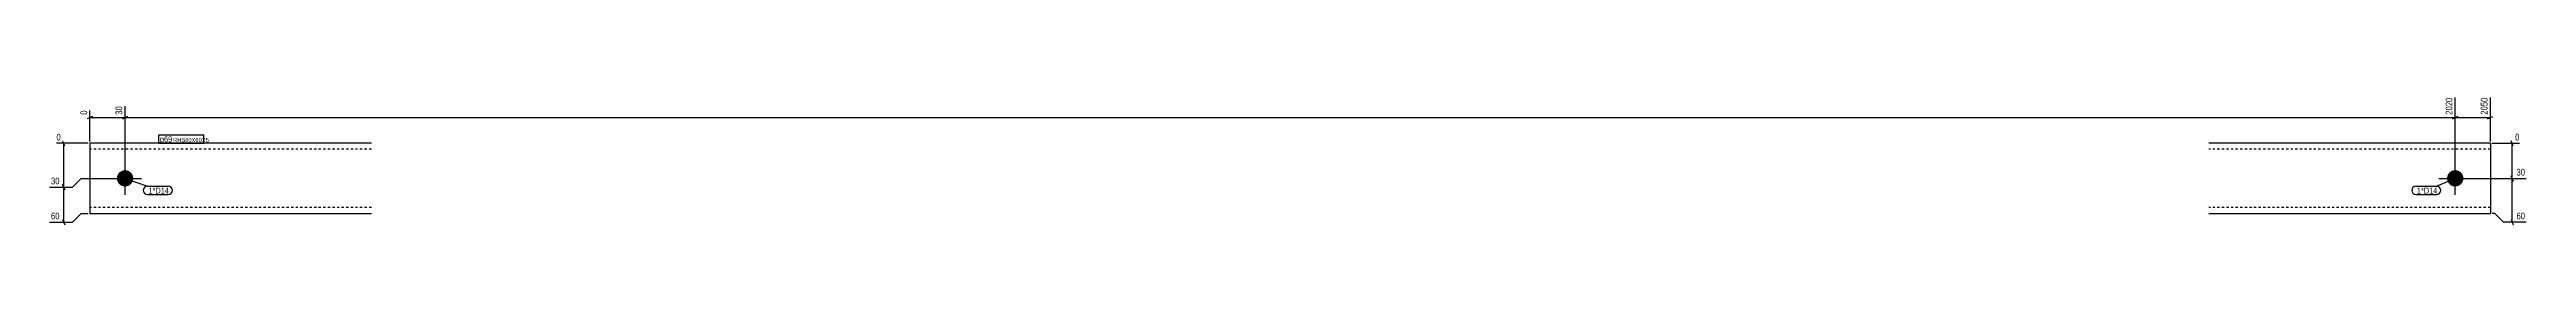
# Model space of a CAD drawing. Header units: millimetres. Extents: x 4 to 9671, y -14 to 115.
# Drawn here: x 4 to 2120, y 4 to 115 of the extents above.
import ezdxf

# ---------------------------------------------------------------- set-up
doc = ezdxf.new("R2010")
doc.units = ezdxf.units.MM
doc.linetypes.add('DXK_LINE_DOT2', pattern=[3.9198, 1.9599, -1.9599])
for name, color, linetype in [('MÅLSÆTNING', 7, 'Continuous'), ('STÅL', 7, 'Continuous'), ('TEKST', 7, 'Continuous')]:
    doc.layers.add(name, color=color, linetype=linetype)
doc.styles.add('Arial Narrow', font='ARIALN.TTF', dxfattribs={"height": 0.2})

msp = doc.modelspace()

# ---------------------------------------------------------------- hatches: boundary and pattern name
at = {"layer": 'STÅL', "linetype": 'Continuous'}
for points in [[(61.9, 44.3, -1), (75.9, 44.3, -1)], [(2051.9, 44.3, -1), (2065.9, 44.3, -1)]]:
    msp.add_hatch(color=3, dxfattribs=at).paths.add_polyline_path(points)

# ---------------------------------------------------------------- linework, layer by layer
at = {"layer": 'MÅLSÆTNING', "color": 7, "linetype": 'Continuous'}
for p, q in [((68.9, 45.8), (68.9, 106.2)), ((68.9, 45.8), (68.9, 106.2)), ((2058.9, 45.8), (2058.9, 113.5)), ((2058.9, 45.8), (2058.9, 113.5)), ((2088.9, 75.8), (2088.9, 113.5)), ((41.1, 97.2), (36.6, 95.4)), ((38.9, 75.8), (38.9, 102.5)), ((38.9, 96.3), (68.9, 96.3)), ((71.1, 97.2), (66.6, 95.4)), ((66.6, 95.4), (71.1, 97.2)), ((68.9, 96.3), (2058.9, 96.3)), ((2061.1, 97.2), (2056.6, 95.4)), ((2056.6, 95.4), (2061.1, 97.2)), ((2058.9, 96.3), (2088.9, 96.3)), ((2086.6, 95.4), (2091.1, 97.2)), ((37.4, 74.3), (10.3, 74.3)), ((17.4, 72), (15.6, 76.5)), ((16.5, 36.8), (16.5, 74.3)), ((2090.4, 74.3), (2113.8, 74.3)), ((2108.5, 72), (2106.7, 76.5)), ((2107.6, 44.3), (2107.6, 74.3)), ((24, 36.8), (31.5, 44.3)), ((24, 36.8), (31.5, 44.3)), ((31.5, 44.3), (67.4, 44.3)), ((31.5, 44.3), (67.4, 44.3)), ((2060.4, 44.3), (2119.6, 44.3)), ((2060.4, 44.3), (2119.6, 44.3)), ((2106.7, 46.5), (2108.5, 42)), ((2108.5, 42), (2106.7, 46.5)), ((2107.6, 6.8), (2107.6, 44.3)), ((4.5, 36.8), (24, 36.8)), ((4.5, 36.8), (24, 36.8)), ((15.6, 39), (17.4, 34.5)), ((17.4, 34.5), (15.6, 39)), ((16.5, 6.8), (16.5, 36.8)), ((4.5, 6.8), (24, 6.8)), ((15.6, 9), (17.4, 4.5)), ((24, 6.8), (31.5, 14.3)), ((31.5, 14.3), (37.4, 14.3)), ((2092.6, 14.3), (2090.4, 14.3)), ((2100.1, 6.8), (2092.6, 14.3)), ((2119.6, 6.8), (2100.1, 6.8)), ((2106.7, 9), (2108.5, 4.5))]:
    msp.add_line(p, q, dxfattribs=at)
at = {"layer": 'STÅL', "color": 2, "linetype": 'Continuous'}
for p, q in [((279.3, 74.3), (38.9, 74.3)), ((38.9, 74.3), (38.9, 15)), ((2088.9, 74.3), (1848.5, 74.3)), ((2088.9, 74.3), (2088.9, 14.3)), ((38.9, 15), (38.9, 14.3)), ((38.9, 14.3), (279.3, 14.3)), ((1848.5, 14.3), (2088.9, 14.3))]:
    msp.add_line(p, q, dxfattribs=at)
at = {"layer": 'STÅL', "color": 7, "linetype": 'DXK_LINE_DOT2'}
for p, q in [((279.3, 69.3), (38.9, 69.3)), ((2088.9, 69.3), (1848.5, 69.3)), ((2088.9, 73.5), (2088.9, 74.3)), ((38.9, 19.3), (38.9, 19.6)), ((279.3, 19.3), (38.9, 19.3)), ((2088.9, 19.3), (1848.5, 19.3)), ((2088.9, 19.3), (2088.9, 19.6))]:
    msp.add_line(p, q, dxfattribs=at)
at = {"layer": 'STÅL', "color": 3, "linetype": 'Continuous'}
for p, q in [((54.9, 44.3), (82.9, 44.3)), ((68.9, 30.3), (68.9, 58.3)), ((2044.9, 44.3), (2072.9, 44.3)), ((2058.9, 30.3), (2058.9, 58.3))]:
    msp.add_line(p, q, dxfattribs=at)

# ---------------------------------------------------------------- next in the draw order: wipeouts: each hides what was drawn before it
at = {"color": 0, "linetype": 'Continuous'}
for points in [[(67.7, 107.4), (59.3, 107.4), (59.3, 97.6), (67.7, 97.6)], [(2057.7, 114.7), (2049.3, 114.7), (2049.3, 97.6), (2057.7, 97.6)], [(2087.7, 114.7), (2079.3, 114.7), (2079.3, 97.6), (2087.7, 97.6)], [(37.7, 103.7), (29.3, 103.7), (29.3, 97.6), (37.7, 97.6)], [(15.2, 75.5), (15.2, 83.9), (9.1, 83.9), (9.1, 75.5)], [(2115, 75.5), (2115, 83.9), (2108.9, 83.9), (2108.9, 75.5)], [(14.1, 38), (14.1, 46.4), (4.4, 46.4), (4.4, 38)], [(2119.7, 45.5), (2119.7, 53.9), (2110, 53.9), (2110, 45.5)], [(14.1, 8), (14.1, 16.4), (4.4, 16.4), (4.4, 8)], [(2119.7, 8), (2119.7, 16.4), (2110, 16.4), (2110, 8)]]:
    msp.add_wipeout(points, dxfattribs=at).dxf.layer = 'MÅLSÆTNING'
at = {"color": 0}
for points in [[(108.3, 75.3), (108.3, 80.6), (98.7, 80.6), (98.7, 75.3)], [(104.9, 31.3), (104.9, 36.6), (88.9, 36.6), (88.9, 31.3)], [(2042.2, 31.3), (2042.2, 36.6), (2026.2, 36.6), (2026.2, 31.3)]]:
    msp.add_wipeout(points, dxfattribs=at).dxf.layer = 'TEKST'

# ---------------------------------------------------------------- next in the draw order: texts
at = {"layer": 'MÅLSÆTNING', "color": 3, "linetype": 'Continuous', "style": 'Arial Narrow'}
for s, p in [('30', (66.5, 98.8)), ('2020', (2056.5, 98.8)), ('2050', (2086.5, 98.8)), ('0', (36.5, 98.8))]:
    msp.add_text(s, height=5.73, rotation=90.0002, dxfattribs=at).set_placement(p)
for s, p in [('0', (10.3, 76.7)), ('0', (2110.1, 76.7)), ('30', (5.6, 39.2)), ('30', (2111.2, 46.7)), ('60', (5.6, 9.2)), ('60', (2111.2, 9.2))]:
    msp.add_text(s, height=5.73, dxfattribs=at).set_placement(p)

# ---------------------------------------------------------------- next in the draw order: wipeouts: each hides what was drawn before it
at = {"color": 0}
for points in [[(108.3, 75.3), (108.3, 80.6), (98.7, 80.6), (98.7, 75.3)], [(104.9, 31.3), (104.9, 36.6), (88.9, 36.6), (88.9, 31.3)], [(2042.2, 31.3), (2042.2, 36.6), (2026.2, 36.6), (2026.2, 31.3)]]:
    msp.add_wipeout(points, dxfattribs=at).dxf.layer = 'TEKST'

# ---------------------------------------------------------------- next in the draw order: linework, layer by layer
at = {"layer": 'TEKST', "color": 7, "linetype": 'Continuous'}
for p, q in [((97.8, 74.4), (97.8, 81.5)), ((68.9, 44.3), (88, 37.5)), ((2058.9, 44.3), (2043.1, 37.5)), ((88, 37.5), (105.8, 37.5)), ((88, 30.4), (105.8, 30.4)), ((2025.3, 37.5), (2043.1, 37.5)), ((2025.3, 30.4), (2043.1, 30.4))]:
    msp.add_line(p, q, dxfattribs=at)
for centre, start, end in [((88, 34), 90, 270), ((105.8, 34), 270, 90), ((2025.3, 34), 90, 270), ((2043.1, 34), 270, 90)]:
    msp.add_arc(centre, 3.53, start, end, dxfattribs=at)

# ---------------------------------------------------------------- next in the draw order: texts
at = {"layer": 'TEKST', "color": 3, "style": 'Arial Narrow'}
for p in [(88.9, 31.3), (2026.2, 31.3)]:
    msp.add_text('1*D14', height=5.01, dxfattribs=at).set_placement(p)

# ---------------------------------------------------------------- next in the draw order: wipeouts: each hides what was drawn before it
at = {"color": 0}
msp.add_wipeout([(135.4, 75.3), (135.4, 79.1), (109.9, 79.1), (109.9, 75.3)], dxfattribs=at).dxf.layer = 'TEKST'

# ---------------------------------------------------------------- next in the draw order: wipeouts: each hides what was drawn before it
msp.add_wipeout([(135.4, 75.3), (135.4, 79.1), (109.9, 79.1), (109.9, 75.3)], dxfattribs=at).dxf.layer = 'TEKST'

# ---------------------------------------------------------------- next in the draw order: linework, layer by layer
at = {"layer": 'TEKST', "color": 7, "linetype": 'Continuous'}
for p, q in [((97.8, 81.5), (136.3, 81.5)), ((97.8, 74.4), (136.3, 74.4)), ((136.3, 74.4), (136.3, 81.5))]:
    msp.add_line(p, q, dxfattribs=at)

# ---------------------------------------------------------------- next in the draw order: texts
at = {"layer": 'TEKST', "color": 3, "style": 'Arial Narrow'}
for s, height, p in [('p69', 5.01, (98.7, 75.3)), ('RHS60X60X5', 3.58, (109.9, 75.3))]:
    msp.add_text(s, height=height, dxfattribs=at).set_placement(p)

doc.saveas('drawing.dxf')
